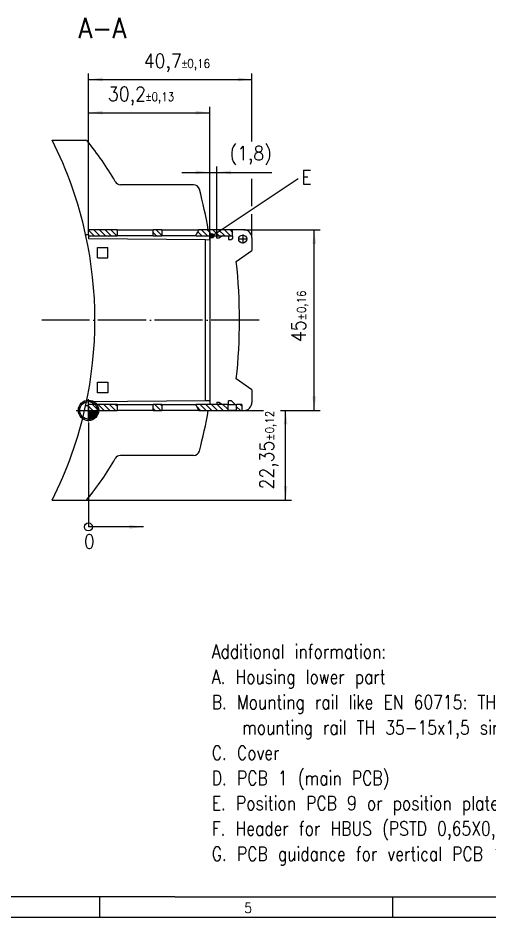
# Model space of a CAD drawing. Header units: millimetres. Extents: x -237 to 357, y 207 to 627.
# Drawn here: x 39.6 to 157, y 207.2 to 431.3 of the extents above; entities that cross this region are included whole.
import ezdxf

# ---------------------------------------------------------------- set-up
doc = ezdxf.new("R2010")
doc.units = ezdxf.units.MM
doc.linetypes.add('DOT_CENTER', pattern=[14, 12, -1, 0, -1])
doc.layers.add('1', color=7, linetype='Continuous')
doc.styles.add('CONVERTER_11', font='txt.shx', dxfattribs={"width": 0.9})
doc.styles.add('CONVERTER_12', font='txt.shx', dxfattribs={"width": 0.81})
doc.dimstyles.new('ME10_DIM_27', dxfattribs={"dimtxt": 3.5, "dimasz": 3.5, "dimexe": 1.5, "dimexo": 0, "dimgap": 1.5, "dimtad": 1, "dimdec": 4, "dimdsep": 46, "dimtxsty": 'CONVERTER_11', "dimsah": 1, "dimcen": 0.09, "dimclrd": 2, "dimclre": 2, "dimclrt": 3, "dimadec": 0, "dimazin": 0, "dimtol": 1, "dimtfac": 0.6, "dimtdec": 0, "dimtix": 1, "dimtmove": 0, "dimatfit": 3, "dimfxl": 1, "dimtolj": 1, "dimtzin": 0, "dimarcsym": 0})
doc.dimstyles.new('ME10_DIM_28', dxfattribs={"dimtxt": 3.5, "dimasz": 3.5, "dimexe": 1.5, "dimexo": 0, "dimgap": 1.5, "dimtad": 1, "dimdec": 4, "dimdsep": 46, "dimtxsty": 'CONVERTER_11', "dimsah": 1, "dimcen": 0.09, "dimclrd": 2, "dimclre": 2, "dimclrt": 3, "dimadec": 0, "dimazin": 0, "dimtol": 1, "dimtfac": 0.6, "dimtdec": 0, "dimtix": 1, "dimtmove": 0, "dimatfit": 3, "dimfxl": 1, "dimtolj": 1, "dimtzin": 0, "dimarcsym": 0})
doc.dimstyles.new('ME10_DIM_29', dxfattribs={"dimtxt": 3.5, "dimasz": 3.5, "dimexe": 1.5, "dimexo": 0, "dimgap": 1.5, "dimtad": 1, "dimdec": 4, "dimdsep": 46, "dimtxsty": 'CONVERTER_11', "dimsah": 1, "dimcen": 0.09, "dimclrd": 2, "dimclre": 2, "dimclrt": 3, "dimadec": 0, "dimazin": 0, "dimtfac": 1, "dimtdec": 4, "dimtix": 1, "dimtmove": 0, "dimatfit": 3, "dimfxl": 1, "dimtolj": 1, "dimtzin": 0, "dimarcsym": 0})
doc.dimstyles.new('ME10_DIM_30', dxfattribs={"dimtxt": 3.5, "dimasz": 3.5, "dimexe": 1.5, "dimexo": 0, "dimgap": 1.5, "dimtad": 1, "dimdec": 4, "dimdsep": 46, "dimtxsty": 'CONVERTER_11', "dimsah": 1, "dimcen": 0.09, "dimclrd": 2, "dimclre": 2, "dimclrt": 3, "dimadec": 0, "dimazin": 0, "dimtol": 1, "dimtp": 0.13, "dimtm": 0.13, "dimtfac": 0.6, "dimtdec": 0, "dimtix": 1, "dimtmove": 0, "dimatfit": 3, "dimfxl": 1, "dimtolj": 1, "dimtzin": 0, "dimarcsym": 0})
doc.dimstyles.new('ME10_DIM_31', dxfattribs={"dimtxt": 3.5, "dimasz": 3.5, "dimexe": 1.5, "dimexo": 0, "dimgap": 1.5, "dimtad": 1, "dimdec": 4, "dimdsep": 46, "dimtxsty": 'CONVERTER_11', "dimsah": 1, "dimcen": 0.09, "dimclrd": 2, "dimclre": 2, "dimclrt": 3, "dimadec": 0, "dimazin": 0, "dimtol": 1, "dimtp": 0.16, "dimtm": 0.16, "dimtfac": 0.6, "dimtdec": 0, "dimtix": 1, "dimtmove": 0, "dimatfit": 3, "dimfxl": 1, "dimtolj": 1, "dimtzin": 0, "dimarcsym": 0})
doc.dimstyles.get("Standard").update_dxf_attribs({"dimtxt": 0.18, "dimasz": 0.18, "dimexe": 0.18, "dimexo": 0.0625, "dimgap": 0.09, "dimtad": 0, "dimtih": 1, "dimtoh": 1, "dimdec": 4, "dimzin": 0, "dimdsep": 46, "dimtxsty": 'Standard', "dimcen": 0.09, "dimadec": 0, "dimazin": 0, "dimtfac": 1, "dimtdec": 4, "dimtofl": 0, "dimtmove": 0, "dimatfit": 3, "dimfxl": 1, "dimtolj": 1, "dimtzin": 0, "dimarcsym": 0})
pattern_1 = [(45, (0, 0), (-0.001767766953, 0.001767766953), [])]
pattern_2 = [(135, (0, 0), (-0.7071068, -0.7071068), [])]

# ---------------------------------------------------------------- blocks, each defined once
blk = doc.blocks.new('_rahmen__2', base_point=(352, 207.23))
at = {"layer": '1', "color": 6, "linetype": 'Continuous'}
for p, q in [((78.66, 212.23), (-217, 212.23)), ((78.66, 212.23), (133, 212.23)), ((133, 212.23), (206, 212.23))]:
    blk.add_line(p, q, dxfattribs=at)
at = {"layer": '1', "color": 2, "linetype": 'Continuous'}
for p, q in [((60, 207.23), (60, 212.23)), ((133, 207.23), (133, 212.23)), ((-13, 207.23), (60, 207.23)), ((60, 207.23), (133, 207.23)), ((133, 207.23), (352, 207.23))]:
    blk.add_line(p, q, dxfattribs=at)
at = {"layer": '1', "color": 7, "style": 'CONVERTER_11', "width": 0.9}
blk.add_text('5', height=2.5, dxfattribs=at).set_placement((96, 208.23))
blk = doc.blocks.new('A2I_HS_CD', base_point=(352, 207.23))
at = {"layer": '1'}
blk.add_blockref('_rahmen__2', (352, 207.23), dxfattribs=at)
blk = doc.blocks.new('BC_53_6_GEH-OT_U22_H_Select__00384165__36', base_point=(48.11, 311.15))
at = {"linetype": 'Continuous'}
h = blk.add_hatch(dxfattribs=at)
h.set_pattern_fill('_USER', color=2, angle=135, pattern_type=0)
h.set_pattern_definition(pattern_2)
h.paths.add_polyline_path([(64.29, 377), (64.29, 378.5), (57.19, 378.5), (57.19, 377.35), (57.19, 377)])
h = blk.add_hatch(dxfattribs=at)
h.set_pattern_fill('_USER', color=2, angle=135, pattern_type=0)
h.set_pattern_definition(pattern_2)
h.paths.add_polyline_path([(73.29, 377), (75.49, 377), (75.49, 378.5), (73.29, 378.5)])
h = blk.add_hatch(dxfattribs=at)
h.set_pattern_fill('_USER', color=2, angle=135, pattern_type=0)
h.set_pattern_definition(pattern_2)
h.paths.add_polyline_path([(93.09, 377), (93.09, 378.5), (87.02, 378.5), (84.68, 378.5), (83.99, 377.3), (83.99, 377), (87.39, 377), (89.19, 377), (90.59, 377), (92.09, 377)])
h = blk.add_hatch(dxfattribs=at)
h.set_pattern_fill('_USER', color=2, angle=135, pattern_type=0)
h.set_pattern_definition(pattern_2)
h.paths.add_polyline_path([(64.29, 335), (64.29, 333.5), (57.19, 333.5), (57.19, 334.65), (57.19, 335)])
h = blk.add_hatch(dxfattribs=at)
h.set_pattern_fill('_USER', color=2, angle=135, pattern_type=0)
h.set_pattern_definition(pattern_2)
h.paths.add_polyline_path([(75.49, 335), (73.29, 335), (73.29, 333.5), (75.49, 333.5)])
h = blk.add_hatch(dxfattribs=at)
h.set_pattern_fill('_USER', color=2, angle=135, pattern_type=0)
h.set_pattern_definition(pattern_2)
h.paths.add_polyline_path([(91.89, 333.5), (91.89, 335), (90.59, 335), (89.19, 335), (87.39, 335), (83.99, 335), (83.99, 334.7), (84.68, 333.5), (87.02, 333.5)])
h = blk.add_hatch(dxfattribs=at)
h.set_pattern_fill('_USER', color=2, angle=135, pattern_type=0)
h.set_pattern_definition(pattern_2)
h.paths.add_polyline_path([(94.09, 333.5), (94.09, 335), (95.39, 335), (95.39, 333.5)])
at = {"color": 7, "linetype": 'Continuous'}
for p, q in [((48.11, 400.85), (56.45, 400.85)), ((83.37, 389.75), (65.15, 389.75)), ((56.47, 377.36), (57.19, 377.35)), ((64.29, 378.5), (57.19, 378.5)), ((57.19, 377.35), (57.19, 378.5)), ((57.19, 377.35), (57.19, 377)), ((57.19, 377), (64.29, 377)), ((57.19, 377), (57.19, 376.3)), ((64.29, 378.5), (64.29, 377)), ((64.29, 378.5), (73.29, 378.5)), ((73.29, 377), (64.29, 377)), ((73.29, 377), (73.29, 378.5)), ((75.49, 378.5), (73.29, 378.5)), ((73.29, 377), (75.49, 377)), ((75.49, 378.5), (75.49, 377)), ((75.49, 378.5), (84.68, 378.5)), ((83.99, 377), (75.49, 377)), ((84.68, 378.5), (83.99, 377.3)), ((83.99, 377), (83.99, 377.3)), ((83.99, 377), (87.39, 377)), ((87.02, 378.5), (84.68, 378.5)), ((93.09, 378.5), (87.02, 378.5)), ((87.39, 377), (87.39, 376.04)), ((87.39, 377), (89.19, 377)), ((89.19, 377), (90.59, 377)), ((89.19, 376.45), (89.19, 377)), ((89.64, 376.45), (89.19, 376.45)), ((90.59, 377), (89.64, 376.45)), ((90.59, 377), (92.09, 377)), ((92.09, 377), (93.09, 377)), ((92.09, 377), (92.09, 376.1)), ((93.09, 377), (93.09, 378.5)), ((95.89, 378.5), (93.09, 378.5)), ((93.09, 377), (93.09, 376.4)), ((97.89, 376.5), (97.89, 373.35)), ((57.19, 376.3), (86.29, 376.05)), ((86.29, 335.95), (86.29, 376.05)), ((86.29, 376.05), (87.39, 376.04)), ((87.39, 376.04), (87.39, 335.96)), ((92.09, 376.1), (92.79, 376.1)), ((93.09, 376.4), (92.79, 376.1)), ((59.39, 374.1), (61.99, 374.1)), ((59.39, 371.5), (59.39, 374.1)), ((61.99, 371.5), (61.99, 374.1)), ((94, 370.63), (97.89, 373.35)), ((59.39, 371.5), (61.99, 371.5)), ((97.89, 338.65), (94, 341.37)), ((59.39, 337.9), (59.39, 340.5)), ((59.39, 340.5), (61.99, 340.5)), ((61.99, 340.5), (61.99, 337.9)), ((97.89, 338.65), (97.89, 335.5)), ((61.99, 337.9), (59.39, 337.9)), ((57.19, 334.65), (56.47, 334.64)), ((57.19, 335.7), (86.29, 335.95)), ((57.19, 335), (57.19, 335.7)), ((64.29, 335), (57.19, 335)), ((57.19, 334.65), (57.19, 335)), ((57.19, 334.65), (57.19, 333.5)), ((64.29, 335), (73.29, 335)), ((64.29, 335), (64.29, 333.5)), ((75.49, 335), (73.29, 335)), ((73.29, 333.5), (73.29, 335)), ((75.49, 335), (83.99, 335)), ((75.49, 335), (75.49, 333.5)), ((83.99, 334.7), (83.99, 335)), ((87.39, 335), (83.99, 335)), ((83.99, 334.7), (84.68, 333.5)), ((86.29, 335.95), (87.39, 335.96)), ((87.39, 335.96), (87.39, 335)), ((89.19, 335), (87.39, 335)), ((89.19, 335.55), (89.64, 335.55)), ((89.19, 335.55), (89.19, 335)), ((90.59, 335), (89.19, 335)), ((89.64, 335.55), (90.59, 335)), ((91.89, 335), (90.59, 335)), ((91.89, 335), (91.89, 333.5)), ((91.89, 335), (92.09, 335)), ((92.09, 335), (92.09, 335.9)), ((92.79, 335.9), (92.09, 335.9)), ((92.09, 335), (93.69, 335)), ((92.79, 335.9), (93.69, 335)), ((93.69, 335), (94.09, 335)), ((95.39, 335), (94.09, 335)), ((94.09, 333.5), (94.09, 335)), ((95.39, 335), (95.39, 333.5)), ((57.19, 333.5), (64.29, 333.5)), ((73.29, 333.5), (64.29, 333.5)), ((73.29, 333.5), (75.49, 333.5)), ((84.68, 333.5), (75.49, 333.5)), ((84.68, 333.5), (87.02, 333.5)), ((87.02, 333.5), (91.89, 333.5)), ((94.09, 333.5), (91.89, 333.5)), ((94.09, 333.5), (95.39, 333.5)), ((95.39, 333.5), (95.89, 333.5)), ((83.37, 322.25), (65.15, 322.25)), ((48.11, 311.15), (56.45, 311.15))]:
    blk.add_line(p, q, dxfattribs=at)
blk.add_circle((95.59, 376.2), 1, dxfattribs=at)
for centre, radius, start, end in [((-40.71, 356), 99.5, 12.3942, 26.7921), ((56.45, 400.35), 0.5, 39.6525, 90), ((2.94, 356), 70, 29.5384, 39.6525), ((65.15, 391.25), 1.5, 209.5384, 270), ((83.37, 388.25), 1.5, 14.5698, 90), ((-40.71, 356), 129.7, 9.9901, 14.5698), ((-40.71, 356), 99.5, 347.6058, 12.3942), ((95.89, 376.5), 2, 0, 90), ((-40.71, 356), 135.5, 353.8038, 6.1962), ((-40.71, 356), 99.5, 333.2079, 347.6058), ((95.89, 335.5), 2, 270, 0), ((-40.71, 356), 129.7, 345.4302, 350.0099), ((83.37, 323.75), 1.5, 270, 345.4302), ((2.94, 356), 70, 320.3475, 330.4616), ((65.15, 320.75), 1.5, 90, 150.4616), ((56.45, 311.65), 0.5, 270, 320.3475)]:
    blk.add_arc(centre, radius, start, end, dxfattribs=at)
at = {"layer": '1', "color": 2, "linetype": 'DOT_CENTER'}
for p, q in [((95.59, 377.3), (95.59, 375.1)), ((96.69, 376.2), (94.49, 376.2)), ((99.71, 356), (45.56, 356))]:
    blk.add_line(p, q, dxfattribs=at)
blk = doc.blocks.new('BC_53_3_OT_U22_TECDOC_00386147__37', base_point=(48.11, 311.15))
blk.add_blockref('BC_53_6_GEH-OT_U22_H_Select__00384165__36', (48.11, 311.15))
blk = doc.blocks.new('*D76')
at = {"layer": '1', "color": 2, "linetype": 'Continuous'}
for p, q in [((95.89, 378.5), (114.92, 378.5)), ((113.42, 333.5), (113.42, 378.5)), ((94.09, 333.5), (100.77, 333.5)), ((105.01, 333.5), (114.92, 333.5))]:
    blk.add_line(p, q, dxfattribs=at)
at = {"layer": '1', "color": 2}
for points in [[(113.88, 375), (112.96, 375), (113.42, 378.5)], [(112.96, 337), (113.88, 337), (113.42, 333.5)]]:
    blk.add_solid(points, dxfattribs=at)
at = {"layer": '1', "color": 3, "insert": (111.92, 350.54), "char_height": 3.5, "attachment_point": 7, "rotation": 90, "line_spacing_factor": 0.60024, "style": 'CONVERTER_11'}
blk.add_mtext('\\C3;45\\C3;\\H2.1;±0,16', dxfattribs=at)
blk = doc.blocks.new('*D77')
at = {"layer": '1', "color": 2, "linetype": 'Continuous'}
for p, q in [((91.89, 333.5), (100.46, 333.5)), ((105.35, 333.5), (107.79, 333.5)), ((106.29, 311.15), (106.29, 333.5)), ((56.45, 311.15), (107.79, 311.15))]:
    blk.add_line(p, q, dxfattribs=at)
at = {"layer": '1', "color": 2}
for points in [[(106.75, 330), (105.83, 330), (106.29, 333.5)], [(105.83, 314.65), (106.75, 314.65), (106.29, 311.15)]]:
    blk.add_solid(points, dxfattribs=at)
at = {"layer": '1', "color": 3, "insert": (104.44, 313.8), "char_height": 3.5, "attachment_point": 7, "rotation": 90, "line_spacing_factor": 0.60024, "style": 'CONVERTER_11'}
blk.add_mtext('\\C3;\\C3;\\C3;22,35\\C3;\\H2.1;±0,12\\C3;', dxfattribs=at)
blk = doc.blocks.new('*D78')
at = {"layer": '1', "color": 2, "linetype": 'Continuous'}
for p, q in [((80.39, 392.81), (87.39, 392.81)), ((87.39, 377), (87.39, 394.31)), ((87.39, 392.81), (89.19, 392.81)), ((89.19, 377), (89.19, 394.31)), ((89.19, 392.81), (102.88, 392.81))]:
    blk.add_line(p, q, dxfattribs=at)
at = {"layer": '1', "color": 2}
for points in [[(83.89, 392.35), (83.89, 393.28), (87.39, 392.81)], [(92.69, 393.28), (92.69, 392.35), (89.19, 392.81)]]:
    blk.add_solid(points, dxfattribs=at)
at = {"layer": '1', "color": 3, "insert": (92.31, 394.66), "char_height": 3.5, "attachment_point": 7, "rotation": 0.0001, "line_spacing_factor": 0.60024, "style": 'CONVERTER_11'}
blk.add_mtext('\\C3;(\\C3;1,8\\C3;)', dxfattribs=at)
blk = doc.blocks.new('*D79')
at = {"layer": '1', "color": 2, "linetype": 'Continuous'}
for p, q in [((57.19, 378.5), (57.19, 409.19)), ((87.39, 376.04), (87.39, 409.19)), ((57.19, 407.69), (87.39, 407.69))]:
    blk.add_line(p, q, dxfattribs=at)
at = {"layer": '1', "color": 2}
for points in [[(60.69, 408.15), (60.69, 407.23), (57.19, 407.69)], [(83.89, 407.23), (83.89, 408.15), (87.39, 407.69)]]:
    blk.add_solid(points, dxfattribs=at)
at = {"layer": '1', "color": 3, "insert": (62.03, 409.54), "char_height": 3.5, "attachment_point": 7, "rotation": 0.0001, "line_spacing_factor": 0.60024, "style": 'CONVERTER_11'}
blk.add_mtext('\\C3;30,2\\C3;\\H2.1;{\\Fgdt;`}0,13', dxfattribs=at)
blk = doc.blocks.new('*D80')
at = {"layer": '1', "color": 2, "linetype": 'Continuous'}
for p, q in [((57.19, 378.5), (57.19, 417.48)), ((97.89, 400.49), (97.89, 417.48)), ((57.19, 415.98), (97.89, 415.98)), ((97.89, 384.38), (97.89, 391.19)), ((97.89, 376.5), (97.89, 382.38))]:
    blk.add_line(p, q, dxfattribs=at)
at = {"layer": '1', "color": 2}
for points in [[(60.69, 416.44), (60.69, 415.52), (57.19, 415.98)], [(94.39, 415.52), (94.39, 416.44), (97.89, 415.98)]]:
    blk.add_solid(points, dxfattribs=at)
at = {"layer": '1', "color": 3, "insert": (70.96, 417.83), "char_height": 3.5, "attachment_point": 7, "rotation": 0.0001, "line_spacing_factor": 0.60024, "style": 'CONVERTER_11'}
blk.add_mtext('\\C3;40,7\\C3;\\H2.1;{\\Fgdt;`}0,16', dxfattribs=at)
blk = doc.blocks.new('Werkzeugnullpunkt__35', base_point=(62.61, 319.11))
at = {"layer": '1', "linetype": 'Continuous'}
h = blk.add_hatch(dxfattribs=at)
h.set_pattern_fill('_USER', color=2, scale=0.0025, angle=45, pattern_type=0)
h.set_pattern_definition(pattern_1)
edge = h.paths.add_edge_path()
edge.add_line((57.19, 331.31), (57.19, 333.5))
edge.add_line((57.19, 333.5), (59.38, 333.5))
edge.add_arc((57.19, 333.5), 2.19, 270, 360, ccw=False)
h = blk.add_hatch(dxfattribs=at)
h.set_pattern_fill('_USER', color=2, scale=0.0025, angle=45, pattern_type=0)
h.set_pattern_definition(pattern_1)
edge = h.paths.add_edge_path()
edge.add_line((57.19, 333.5), (57.19, 331.31))
edge.add_arc((57.19, 333.5), 2.19, 270, 360)
edge.add_line((59.38, 333.5), (57.19, 333.5))
at = {"layer": '1', "color": 2, "linetype": 'Continuous'}
for p, q in [((57.19, 330.71), (57.19, 336.29)), ((57.19, 330.71), (57.19, 336.29)), ((54.14, 333.5), (60.24, 333.5)), ((57.19, 333.5), (59.38, 333.5)), ((57.19, 331.31), (57.19, 333.5)), ((57.19, 331.31), (57.19, 333.5)), ((57.19, 333.5), (59.38, 333.5)), ((57.19, 330.71), (57.19, 331.31)), ((57.19, 330.71), (57.19, 331.31)), ((57.19, 330.5), (57.19, 304.46))]:
    blk.add_line(p, q, dxfattribs=at)
for centre, radius in [((57.19, 333.5), 2.54), ((57.19, 333.5), 2.54), ((57.19, 333.5), 2.19), ((57.19, 333.5), 2.19), ((57.18, 304.46), 1)]:
    blk.add_circle(centre, radius, dxfattribs=at)
blk.add_arc((57.19, 333.5), 2.19, 270, 360, dxfattribs=at)
blk.add_arc((57.19, 333.5), 2.19, 270, 360, dxfattribs=at)
at = {"layer": '1', "color": 2}
blk.add_solid([(67.39, 304), (67.39, 304.92), (70.89, 304.46)], dxfattribs=at)
at = {"layer": '1', "color": 3, "style": 'CONVERTER_11', "width": 0.9}
blk.add_text('0', height=3.5, dxfattribs=at).set_placement((56.06, 299.1))
at = {"layer": '1', "color": 2, "linetype": 'Continuous', "has_arrowhead": 0}
blk.add_leader([(70.89, 304.46), (57.19, 304.46)], dimstyle='Standard', dxfattribs=at)
blk = doc.blocks.new('A-A__38', base_point=(73, 356))
at = {"layer": '1'}
h = blk.add_hatch(color=2, dxfattribs=at)
edge = h.paths.add_edge_path()
edge.add_arc((87.96247, 377), 0.5, 0, 360)
at = {"layer": '1', "color": 2}
blk.add_circle((87.96247, 377), 0.5, dxfattribs=at)
blk.add_blockref('BC_53_3_OT_U22_TECDOC_00386147__37', (48.10925, 311.15))
at = {"layer": '1'}
blk.add_blockref('Werkzeugnullpunkt__35', (62.60907, 319.11362), dxfattribs=at)
at = {"layer": '1', "color": 3, "style": 'CONVERTER_11', "width": 0.9}
blk.add_text('E', height=3.5, dxfattribs=at).set_placement((110.20738, 389.87913))
at = {"layer": '1', "color": 6, "insert": (60.61852, 426.29957), "char_height": 5, "attachment_point": 8, "line_spacing_factor": 1.320528, "style": 'CONVERTER_11'}
blk.add_mtext('A-A', dxfattribs=at)
at = {"layer": '1'}
for base, p1, dimstyle, picture, middle in [((57.19075, 415.97873), (97.89075, 376.5), 'ME10_DIM_31', '*D80', (79.95776, 419.40373)), ((57.19075, 407.68588), (87.39075, 376.03645), 'ME10_DIM_30', '*D79', (71.02379, 411.11088))]:
    dim = blk.add_linear_dim(base=base, p1=p1, p2=(57.19075, 378.5), dimstyle=dimstyle, dxfattribs=at)
    dim.commit()
    dim.dimension.update_dxf_attribs({"geometry": picture, "text_midpoint": middle, "text_rotation": 0.0001389})
dim = blk.add_aligned_dim(p1=(89.19075, 377), p2=(87.39075, 377), distance=-15.81432, text='<>)', dimstyle='ME10_DIM_29', override={"dimpost": '(<>)'}, dxfattribs=at)
dim.commit()
dim.dimension.update_dxf_attribs({"geometry": '*D78', "text_midpoint": (97.89075, 396.23932), "text_rotation": 0.0001389})
dim = blk.add_linear_dim(base=(113.41826, 333.5), p1=(95.89075, 378.5), p2=(94.09075, 333.5), angle=90, dimstyle='ME10_DIM_27', dxfattribs=at)
dim.commit()
dim.dimension.update_dxf_attribs({"geometry": '*D76', "text_midpoint": (110.16826, 357.34852), "text_rotation": 90})
dim = blk.add_linear_dim(base=(106.29385, 311.15), p1=(91.89075, 333.5), p2=(56.45081, 311.15), angle=90, dimstyle='ME10_DIM_28', override={"dimpost": '<>'}, dxfattribs=at)
dim.commit()
dim.dimension.update_dxf_attribs({"geometry": '*D77', "text_midpoint": (102.86885, 324.37266), "text_rotation": 90})
at = {"layer": '1', "color": 2, "linetype": 'Continuous', "has_arrowhead": 0}
blk.add_leader([(87.96247, 377), (109.40902, 391.2862)], dimstyle='Standard', dxfattribs=at)

msp = doc.modelspace()

# ---------------------------------------------------------------- block references
for name, p in [('A2I_HS_CD', (352, 207.23)), ('A-A__38', (73, 356))]:
    msp.add_blockref(name, p)

# ---------------------------------------------------------------- texts
at = {"layer": '1', "color": 3, "insert": (87.88, 275.14), "char_height": 3.5, "attachment_point": 1, "line_spacing_factor": 1.080432, "style": 'CONVERTER_12'}
msp.add_mtext('Additional information:\\PA. Housing lower part\\PB. Mounting rail like EN 60715: TH 35-7,5 or\\P   mounting rail TH 35-15x1,5 similar to EN 60715\\PC. Cover\\PD. PCB 1 (main PCB)\\PE. Position PCB 9 or position plate\\PF. Header for HBUS (PSTD 0,65X0,65/9-2,54)\\PG. PCB guidance for vertical PCB 11', dxfattribs=at)

doc.saveas('drawing.dxf')
